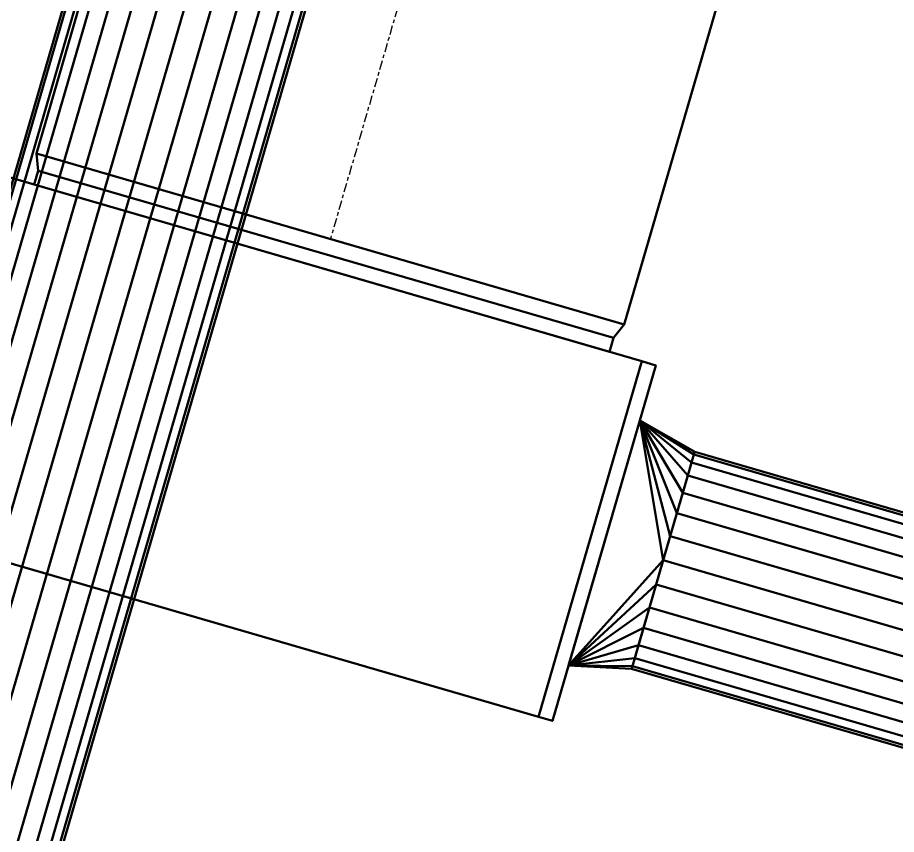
# Model space of a CAD drawing. Header units: inches. Extents: x -1654 to 1344, y -1538 to 36.
# Drawn here: x -881 to -820.7, y -402.8 to -346.7 of the extents above; entities that cross this region are included whole.
import ezdxf

# ---------------------------------------------------------------- set-up
doc = ezdxf.new("R2010")
doc.units = ezdxf.units.IN
doc.header["$MEASUREMENT"] = 0
doc.linetypes.add('Center', pattern=[1.25, 0.25, -0.1875, 0.625, -0.1875])
for name, color, linetype, lineweight in [('M-EQPT', 2, 'Continuous', 50), ('M-HVAC-DUCT', 1, 'Center', 30), ('M-HVAC-DUCT-SA', 1, 'Continuous', 50)]:
    doc.layers.add(name, color=color, linetype=linetype, lineweight=lineweight)

# ---------------------------------------------------------------- blocks, each defined once
blk = doc.blocks.new('Heat Pump - Horizontal - Water Source - Back Discharge - Heat Pump 6 Ton Horizontal-895260-_3D_')
at = {"layer": 'M-EQPT'}
mesh = blk.add_polyface(dxfattribs=at)
corners = [(-39.1, -12.699, -9.5), (-39.1, -12.699, 9.5), (-39.1, 12.699, 9.5), (-39.1, 12.699, -9.5)]
mesh.append_faces([[corners[k] for k in face] for face in [(3, 0, 1, 2)]])
mesh = blk.add_polyface(dxfattribs=at)
corners = [(-39.1, 12.699, 9.5), (-39.1, -12.699, 9.5), (-38.1, -12.699, 9.5), (-38.1, 12.699, 9.5)]
mesh.append_faces([[corners[k] for k in face] for face in [(0, 1, 2, 3)]])
mesh = blk.add_polyface(dxfattribs=at)
corners = [(-39.1, 12.699, -9.5), (-39.1, 12.699, 9.5), (-38.1, 12.699, 9.5), (-38.1, 12.699, -9.5)]
mesh.append_faces([[corners[k] for k in face] for face in [(0, 1, 2, 3)]])
mesh = blk.add_polyface(dxfattribs=at)
corners = [(-39.1, -12.699, -9.5), (-39.1, 12.699, -9.5), (-38.1, 12.699, -9.5), (-38.1, -12.699, -9.5)]
mesh.append_faces([[corners[k] for k in face] for face in [(0, 1, 2, 3)]])
mesh = blk.add_polyface(dxfattribs=at)
corners = [(-38.1, -12.699, -9.5), (-38.1, 12.699, -9.5), (-38.1, 12.699, 9.5), (-38.1, -12.699, 9.5)]
mesh.append_faces([[corners[k] for k in face] for face in [(1, 2, 3, 0)]])
mesh = blk.add_polyface(dxfattribs=at)
corners = [(38.1, -12.699, 10.65), (38.1, 12.699, 10.65), (-38.1, 12.699, 10.65), (-38.1, -12.699, 10.65)]
mesh.append_faces([[corners[k] for k in face] for face in [(3, 0, 1, 2)]])
mesh = blk.add_polyface(dxfattribs=at)
corners = [(38.1, -12.699, -10.65), (-38.1, -12.699, -10.65), (-38.1, 12.699, -10.65), (38.1, 12.699, -10.65)]
mesh.append_faces([[corners[k] for k in face] for face in [(2, 3, 0, 1)]])
mesh = blk.add_polyface(dxfattribs=at)
corners = [(-38.1, 12.699, 10.65), (38.1, 12.699, 10.65), (38.1, 12.699, -10.65), (-38.1, 12.699, -10.65)]
mesh.append_faces([[corners[k] for k in face] for face in [(0, 1, 2, 3)]])
mesh = blk.add_polyface(dxfattribs=at)
corners = [(-38.1, -12.699, 10.65), (-38.1, 12.699, 10.65), (-38.1, 12.699, -10.65), (-38.1, -12.699, -10.65)]
mesh.append_faces([[corners[k] for k in face] for face in [(0, 1, 2, 3)]])
mesh = blk.add_polyface(dxfattribs=at)
corners = [(-39.1, -12.699, 9.5), (-39.1, -12.699, -9.5), (-38.1, -12.699, -9.5), (-38.1, -12.699, 9.5)]
mesh.append_faces([[corners[k] for k in face] for face in [(0, 1, 2, 3)]])
mesh = blk.add_polyface(dxfattribs=at)
corners = [(38.1, -12.699, 10.65), (-38.1, -12.699, 10.65), (-38.1, -12.699, -10.65), (38.1, -12.699, -10.65)]
mesh.append_faces([[corners[k] for k in face] for face in [(0, 1, 2, 3)]])
mesh = blk.add_polyface(dxfattribs=at)
corners = [(5.303, -12.699, -9.65), (-35.799, -12.699, -9.65), (-35.799, -12.699, 9.65), (5.303, -12.699, 9.65)]
mesh.append_faces([[corners[k] for k in face] for face in [(2, 3, 0, 1)]])
mesh = blk.add_polyface(dxfattribs=at)
corners = [(-35.799, -13.699, 9.65), (5.303, -13.699, 9.65), (5.303, -12.699, 9.65), (-35.799, -12.699, 9.65)]
mesh.append_faces([[corners[k] for k in face] for face in [(0, 1, 2, 3)]])
mesh = blk.add_polyface(dxfattribs=at)
corners = [(-35.799, -13.699, -9.65), (-35.799, -13.699, 9.65), (-35.799, -12.699, 9.65), (-35.799, -12.699, -9.65)]
mesh.append_faces([[corners[k] for k in face] for face in [(0, 1, 2, 3)]])
mesh = blk.add_polyface(dxfattribs=at)
corners = [(5.303, -13.699, -9.65), (-35.799, -13.699, -9.65), (-35.799, -12.699, -9.65), (5.303, -12.699, -9.65)]
mesh.append_faces([[corners[k] for k in face] for face in [(0, 1, 2, 3)]])
mesh = blk.add_polyface(dxfattribs=at)
corners = [(5.303, -13.699, 9.65), (5.303, -13.699, -9.65), (5.303, -12.699, -9.65), (5.303, -12.699, 9.65)]
mesh.append_faces([[corners[k] for k in face] for face in [(0, 1, 2, 3)]])
mesh = blk.add_polyface(dxfattribs=at)
corners = [(5.303, -13.699, -9.65), (5.303, -13.699, 9.65), (-35.799, -13.699, 9.65), (-35.799, -13.699, -9.65)]
mesh.append_faces([[corners[k] for k in face] for face in [(3, 0, 1, 2)]])
blk = doc.blocks.new('Rectangular to Round Transition - Angle - 45 Degree-903723-_3D_')
at = {"layer": 'M-HVAC-DUCT', "color": 8, "linetype": 'Continuous', "lineweight": 50}
mesh = blk.add_polyface(dxfattribs=at)
corners = [(0, -8.75, 9.5), (0, 8.75, 9.5), (0, 8.75, -9.5), (0, -8.75, -9.5)]
mesh.append_faces([[corners[k] for k in face] for face in [(0, 1, 2, 3)]], dxfattribs={"color": 8})
mesh = blk.add_polyface(dxfattribs=at)
corners = [(0, -8.75, -9.5), (0, 8.75, -9.5), (4.225, 0, -7.75)]
mesh.append_faces([[corners[k] for k in face] for face in [(0, 1, 2)]], dxfattribs={"color": 8})
mesh = blk.add_polyface(dxfattribs=at)
corners = [(4.225, 7.75), (4.225, 7.556, -1.725), (4.225, 6.983, -3.363), (4.225, 6.059, -4.832), (4.225, 4.832, -6.059), (4.225, 3.363, -6.983), (4.225, 1.725, -7.556), (4.225, 0, -7.75), (0, 8.75, -9.5), (0, 8.75, -9.5), (0, 8.75, -9.5), (0, 8.75, -9.5), (0, 8.75, -9.5), (0, 8.75, -9.5), (0, 8.75, -9.5), (0, 8.75, -9.5), (0, 8.75, -9.5), (0, 8.75, -9.5)]
mesh.append_faces([[corners[k] for k in face] for face in [(7, 9, 6), (10, 5, 6), (11, 4, 5), (13, 3, 4), (2, 3, 14), (15, 1, 2), (16, 0, 1)]], dxfattribs={"color": 8})
mesh = blk.add_polyface(dxfattribs=at)
corners = [(0, 8.75, -9.5), (0, 8.75, 9.5), (4.225, 7.75)]
mesh.append_faces([[corners[k] for k in face] for face in [(0, 1, 2)]], dxfattribs={"color": 8})
mesh = blk.add_polyface(dxfattribs=at)
corners = [(4.225, 0, 7.75), (4.225, 1.725, 7.556), (4.225, 3.363, 6.983), (4.225, 4.832, 6.059), (4.225, 6.059, 4.832), (4.225, 6.983, 3.363), (4.225, 7.556, 1.725), (4.225, 7.75), (0, 8.75, 9.5), (0, 8.75, 9.5), (0, 8.75, 9.5), (0, 8.75, 9.5), (0, 8.75, 9.5), (0, 8.75, 9.5), (0, 8.75, 9.5), (0, 8.75, 9.5), (0, 8.75, 9.5), (0, 8.75, 9.5)]
mesh.append_faces([[corners[k] for k in face] for face in [(7, 9, 6), (10, 5, 6), (11, 4, 5), (13, 3, 4), (2, 3, 14), (15, 1, 2), (16, 0, 1)]], dxfattribs={"color": 8})
mesh = blk.add_polyface(dxfattribs=at)
corners = [(0, 8.75, 9.5), (0, -8.75, 9.5), (4.225, 0, 7.75)]
mesh.append_faces([[corners[k] for k in face] for face in [(0, 1, 2)]], dxfattribs={"color": 8})
mesh = blk.add_polyface(dxfattribs=at)
corners = [(4.225, 0, 7.75), (4.225, -1.725, 7.556), (4.225, -3.363, 6.983), (4.225, -4.832, 6.059), (4.225, -6.059, 4.832), (4.225, -6.983, 3.363), (4.225, -7.556, 1.725), (4.225, -7.75), (4.225, -7.556, -1.725), (4.225, -6.983, -3.363), (4.225, -6.059, -4.832), (4.225, -4.832, -6.059), (4.225, -3.363, -6.983), (4.225, -1.725, -7.556), (4.225, 0, -7.75), (4.225, 1.725, -7.556), (4.225, 3.363, -6.983), (4.225, 4.832, -6.059), (4.225, 6.059, -4.832), (4.225, 6.983, -3.363), (4.225, 7.556, -1.725), (4.225, 7.75), (4.225, 7.556, 1.725), (4.225, 6.983, 3.363), (4.225, 6.059, 4.832), (4.225, 4.832, 6.059), (4.225, 3.363, 6.983), (4.225, 1.725, 7.556)]
mesh.append_faces([[corners[k] for k in face] for face in [(2, 0, 1), (8, 6, 7)]], dxfattribs={"vtx0": -1, "color": 8})
mesh.append_faces([[corners[k] for k in face] for face in [(11, 4, 9, 10), (18, 25, 16, 17), (16, 25, 15)]], dxfattribs={"vtx0": -1, "vtx1": -1, "color": 8})
mesh.append_faces([[corners[k] for k in face] for face in [(2, 13, 27, 0)]], dxfattribs={"vtx0": -1, "vtx1": -1, "vtx3": -1, "color": 8})
mesh.append_faces([[corners[k] for k in face] for face in [(4, 8, 9)]], dxfattribs={"vtx0": -1, "vtx2": -1, "color": 8})
mesh.append_faces([[corners[k] for k in face] for face in [(11, 2, 3, 4), (18, 23, 24, 25), (27, 13, 14, 15)]], dxfattribs={"vtx0": -1, "vtx3": -1, "color": 8})
mesh.append_faces([[corners[k] for k in face] for face in [(5, 6, 8, 4), (18, 19, 23)]], dxfattribs={"vtx1": -1, "vtx2": -1, "color": 8})
mesh.append_faces([[corners[k] for k in face] for face in [(22, 23, 19, 20)]], dxfattribs={"vtx1": -1, "vtx3": -1, "color": 8})
mesh.append_faces([[corners[k] for k in face] for face in [(20, 21, 22)]], dxfattribs={"vtx2": -1, "color": 8})
mesh.append_faces([[corners[k] for k in face] for face in [(25, 26, 27, 15), (11, 12, 13, 2)]], dxfattribs={"vtx2": -1, "vtx3": -1, "color": 8})
mesh = blk.add_polyface(dxfattribs=at)
corners = [(4.225, -7.75), (4.225, -7.556, 1.725), (4.225, -6.983, 3.363), (4.225, -6.059, 4.832), (4.225, -4.832, 6.059), (4.225, -3.363, 6.983), (4.225, -1.725, 7.556), (4.225, 0, 7.75), (0, -8.75, 9.5), (0, -8.75, 9.5), (0, -8.75, 9.5), (0, -8.75, 9.5), (0, -8.75, 9.5), (0, -8.75, 9.5), (0, -8.75, 9.5), (0, -8.75, 9.5), (0, -8.75, 9.5), (0, -8.75, 9.5)]
mesh.append_faces([[corners[k] for k in face] for face in [(7, 9, 6), (10, 5, 6), (11, 4, 5), (13, 3, 4), (2, 3, 14), (15, 1, 2), (16, 0, 1)]], dxfattribs={"color": 8})
mesh = blk.add_polyface(dxfattribs=at)
corners = [(4.225, 0, -7.75), (4.225, -1.725, -7.556), (4.225, -3.363, -6.983), (4.225, -4.832, -6.059), (4.225, -6.059, -4.832), (4.225, -6.983, -3.363), (4.225, -7.556, -1.725), (4.225, -7.75), (0, -8.75, -9.5), (0, -8.75, -9.5), (0, -8.75, -9.5), (0, -8.75, -9.5), (0, -8.75, -9.5), (0, -8.75, -9.5), (0, -8.75, -9.5), (0, -8.75, -9.5), (0, -8.75, -9.5), (0, -8.75, -9.5)]
mesh.append_faces([[corners[k] for k in face] for face in [(7, 9, 6), (10, 5, 6), (11, 4, 5), (13, 3, 4), (2, 3, 14), (15, 1, 2), (16, 0, 1)]], dxfattribs={"color": 8})
mesh = blk.add_polyface(dxfattribs=at)
corners = [(0, -8.75, 9.5), (0, -8.75, -9.5), (4.225, -7.75)]
mesh.append_faces([[corners[k] for k in face] for face in [(0, 1, 2)]], dxfattribs={"color": 8})
blk = doc.blocks.new('Rectangular Transition - Angle - 45 Degree-933339-_3D_')
at = {"layer": 'M-HVAC-DUCT', "color": 8, "linetype": 'Continuous', "lineweight": 50}
mesh = blk.add_polyface(dxfattribs=at)
corners = [(0, -21, 9.5), (0, 21, 9.5), (0, 21, -9.5), (0, -21, -9.5)]
mesh.append_faces([[corners[k] for k in face] for face in [(3, 0, 1, 2)]], dxfattribs={"color": 8})
mesh = blk.add_polyface(dxfattribs=at)
corners = [(0, -21, -9.5), (0, 21, -9.5), (1.085, 20.551, -9.65), (1.085, -20.551, -9.65)]
mesh.append_faces([[corners[k] for k in face] for face in [(3, 0, 1, 2)]], dxfattribs={"color": 8})
mesh = blk.add_polyface(dxfattribs=at)
corners = [(0, 21, -9.5), (0, 21, 9.5), (1.085, 20.551, 9.65), (1.085, 20.551, -9.65)]
mesh.append_faces([[corners[k] for k in face] for face in [(3, 0, 1, 2)]], dxfattribs={"color": 8})
mesh = blk.add_polyface(dxfattribs=at)
corners = [(0, 21, 9.5), (0, -21, 9.5), (1.085, -20.551, 9.65), (1.085, 20.551, 9.65)]
mesh.append_faces([[corners[k] for k in face] for face in [(2, 3, 0, 1)]], dxfattribs={"color": 8})
mesh = blk.add_polyface(dxfattribs=at)
corners = [(1.085, -20.551, 9.65), (1.085, -20.551, -9.65), (1.085, 20.551, -9.65), (1.085, 20.551, 9.65)]
mesh.append_faces([[corners[k] for k in face] for face in [(3, 0, 1, 2)]], dxfattribs={"color": 8})
mesh = blk.add_polyface(dxfattribs=at)
corners = [(0, -21, 9.5), (0, -21, -9.5), (1.085, -20.551, -9.65), (1.085, -20.551, 9.65)]
mesh.append_faces([[corners[k] for k in face] for face in [(2, 3, 0, 1)]], dxfattribs={"color": 8})

msp = doc.modelspace()

# ---------------------------------------------------------------- linework, layer by layer
at = {"layer": 'M-HVAC-DUCT', "color": 5}
for p, q in [((-905.356, -469.106, 1332), (-820.864, -178.47, 1332)), ((-905.356, -469.106, 1332), (-820.864, -178.47, 1332)), ((-852.047, -336.075, 1312), (-859.561, -361.921, 1312)), ((-836.727, -383.954, 1312), (-800.454, -394.5, 1312.002)), ((-836.727, -383.954, 1312), (-800.454, -394.5, 1312.002))]:
    msp.add_line(p, q, dxfattribs=at)

# ---------------------------------------------------------------- block references
at = {"layer": 'M-EQPT', "rotation": 163.7901312840832}
msp.add_blockref('Heat Pump - Horizontal - Water Source - Back Discharge - Heat Pump 6 Ton Horizontal-895260-_3D_', (-878.33, -371.86, 1312), dxfattribs=at)
at = {"layer": 'M-HVAC-DUCT-SA', "color": 8}
for name, p, rotation in [('Rectangular Transition - Angle - 45 Degree-933339-_3D_', (-859.561, -361.921, 1312), 253.7901312840834), ('Rectangular to Round Transition - Angle - 45 Degree-903723-_3D_', (-840.784, -382.775, 1312), 343.7901312840834)]:
    msp.add_blockref(name, p, dxfattribs=dict(at, rotation=rotation))

# ---------------------------------------------------------------- meshes
mesh = msp.add_polyface(dxfattribs=at)
corners = [(-913.038, -466.873, 1332), (-912.845, -466.929, 1333.78), (-912.277, -467.094, 1335.471), (-911.362, -467.36, 1336.988), (-910.146, -467.714, 1338.255), (-908.689, -468.137, 1339.208), (-907.065, -468.609, 1339.799), (-905.356, -469.106, 1340), (-820.864, -178.47, 1340), (-822.573, -177.973, 1339.799), (-824.197, -177.501, 1339.208), (-825.654, -177.077, 1338.255), (-826.87, -176.724, 1336.988), (-827.785, -176.458, 1335.471), (-828.353, -176.292, 1333.78), (-828.546, -176.236, 1332)]
mesh.append_faces([[corners[k] for k in face] for face in [(8, 9, 6, 7)]], dxfattribs={"vtx1": -1, "color": 8})
mesh.append_faces([[corners[k] for k in face] for face in [(9, 10, 5, 6), (10, 11, 4, 5), (3, 4, 11, 12), (12, 13, 2, 3), (13, 14, 1, 2)]], dxfattribs={"vtx1": -1, "vtx3": -1, "color": 8})
mesh.append_faces([[corners[k] for k in face] for face in [(14, 15, 0, 1)]], dxfattribs={"vtx3": -1, "color": 8})
mesh = msp.add_polyface(dxfattribs=at)
corners = [(-905.356, -469.106, 1324), (-907.065, -468.609, 1324.201), (-908.689, -468.137, 1324.792), (-910.146, -467.714, 1325.745), (-911.362, -467.36, 1327.012), (-912.277, -467.094, 1328.529), (-912.845, -466.929, 1330.22), (-913.038, -466.873, 1332), (-828.546, -176.236, 1332), (-828.353, -176.292, 1330.22), (-827.785, -176.458, 1328.529), (-826.87, -176.724, 1327.012), (-825.654, -177.077, 1325.745), (-824.197, -177.501, 1324.792), (-822.573, -177.973, 1324.201), (-820.864, -178.47, 1324)]
mesh.append_faces([[corners[k] for k in face] for face in [(8, 9, 6, 7)]], dxfattribs={"vtx1": -1, "color": 8})
mesh.append_faces([[corners[k] for k in face] for face in [(9, 10, 5, 6), (10, 11, 4, 5), (3, 4, 11, 12), (12, 13, 2, 3), (13, 14, 1, 2)]], dxfattribs={"vtx1": -1, "vtx3": -1, "color": 8})
mesh.append_faces([[corners[k] for k in face] for face in [(14, 15, 0, 1)]], dxfattribs={"vtx3": -1, "color": 8})
mesh = msp.add_polyface(dxfattribs=at)
corners = [(-905.356, -469.106, 1340), (-903.647, -469.603, 1339.799), (-902.023, -470.075, 1339.208), (-900.566, -470.498, 1338.255), (-899.35, -470.852, 1336.988), (-898.435, -471.118, 1335.471), (-897.867, -471.283, 1333.78), (-897.674, -471.339, 1332), (-813.182, -180.703, 1332), (-813.375, -180.647, 1333.78), (-813.943, -180.482, 1335.471), (-814.858, -180.216, 1336.988), (-816.074, -179.862, 1338.255), (-817.531, -179.439, 1339.208), (-819.155, -178.967, 1339.799), (-820.864, -178.47, 1340)]
mesh.append_faces([[corners[k] for k in face] for face in [(9, 10, 5, 6), (10, 11, 4, 5), (3, 4, 11, 12), (12, 13, 2, 3), (13, 14, 1, 2)]], dxfattribs={"vtx1": -1, "vtx3": -1, "color": 8})
mesh.append_faces([[corners[k] for k in face] for face in [(7, 8, 9, 6)]], dxfattribs={"vtx2": -1, "color": 8})
mesh.append_faces([[corners[k] for k in face] for face in [(14, 15, 0, 1)]], dxfattribs={"vtx3": -1, "color": 8})
mesh = msp.add_polyface(dxfattribs=at)
corners = [(-897.674, -471.339, 1332), (-897.867, -471.283, 1330.22), (-898.435, -471.118, 1328.529), (-899.35, -470.852, 1327.012), (-900.566, -470.498, 1325.745), (-902.023, -470.075, 1324.792), (-903.647, -469.603, 1324.201), (-905.356, -469.106, 1324), (-820.864, -178.47, 1324), (-819.155, -178.967, 1324.201), (-817.531, -179.439, 1324.792), (-816.074, -179.862, 1325.745), (-814.858, -180.216, 1327.012), (-813.943, -180.482, 1328.529), (-813.375, -180.647, 1330.22), (-813.182, -180.703, 1332)]
mesh.append_faces([[corners[k] for k in face] for face in [(8, 9, 6, 7)]], dxfattribs={"vtx1": -1, "color": 8})
mesh.append_faces([[corners[k] for k in face] for face in [(9, 10, 5, 6), (10, 11, 4, 5), (3, 4, 11, 12), (12, 13, 2, 3), (13, 14, 1, 2)]], dxfattribs={"vtx1": -1, "vtx3": -1, "color": 8})
mesh.append_faces([[corners[k] for k in face] for face in [(14, 15, 0, 1)]], dxfattribs={"vtx3": -1, "color": 8})
mesh = msp.add_polyface(dxfattribs=at)
corners = [(-872.212, -330.213, 1302.5), (-831.882, -341.937, 1302.5), (-839.396, -367.783, 1302.5), (-879.726, -356.058, 1302.5)]
mesh.append_faces([[corners[k] for k in face] for face in [(0, 1, 2, 3)]], dxfattribs={"color": 8})
mesh = msp.add_polyface(dxfattribs=at)
corners = [(-872.212, -330.213, 1321.5), (-872.212, -330.213, 1302.5), (-879.726, -356.058, 1302.5), (-879.726, -356.058, 1321.5)]
mesh.append_faces([[corners[k] for k in face] for face in [(0, 1, 2, 3)]], dxfattribs={"color": 8})
mesh = msp.add_polyface(dxfattribs=at)
corners = [(-831.882, -341.937, 1321.5), (-872.212, -330.213, 1321.5), (-879.726, -356.058, 1321.5), (-839.396, -367.783, 1321.5)]
mesh.append_faces([[corners[k] for k in face] for face in [(3, 0, 1, 2)]], dxfattribs={"color": 8})
mesh = msp.add_polyface(dxfattribs=at)
corners = [(-831.882, -341.937, 1302.5), (-831.882, -341.937, 1321.5), (-839.396, -367.783, 1321.5), (-839.396, -367.783, 1302.5)]
mesh.append_faces([[corners[k] for k in face] for face in [(0, 1, 2, 3)]], dxfattribs={"color": 8})
mesh = msp.add_polyface(dxfattribs=at)
corners = [(-839.396, -367.783, 1302.5), (-839.396, -367.783, 1321.5), (-879.726, -356.058, 1321.5), (-879.726, -356.058, 1302.5)]
mesh.append_faces([[corners[k] for k in face] for face in [(0, 1, 2, 3)]], dxfattribs={"color": 8})
mesh = msp.add_polyface(dxfattribs=at)
corners = [(-838.891, -391.396, 1312), (-838.837, -391.21, 1313.725), (-838.677, -390.659, 1315.363), (-838.419, -389.773, 1316.832), (-838.077, -388.594, 1318.059), (-837.666, -387.183, 1318.983), (-837.209, -385.61, 1319.556), (-836.728, -383.954, 1319.75), (-836.246, -382.298, 1319.556), (-835.789, -380.725, 1318.983), (-835.379, -379.314, 1318.059), (-835.036, -378.136, 1316.832), (-834.778, -377.249, 1315.363), (-834.618, -376.699, 1313.725), (-834.564, -376.513, 1312), (-834.618, -376.699, 1310.275), (-834.778, -377.25, 1308.637), (-835.036, -378.136, 1307.168), (-835.378, -379.315, 1305.941), (-835.788, -380.726, 1305.017), (-836.246, -382.299, 1304.444), (-836.727, -383.955, 1304.25), (-837.208, -385.61, 1304.444), (-837.666, -387.183, 1305.017), (-838.076, -388.594, 1305.941), (-838.419, -389.773, 1307.168), (-838.676, -390.659, 1308.637), (-838.837, -391.21, 1310.275)]
mesh.append_faces([[corners[k] for k in face] for face in [(5, 3, 4), (8, 5, 6, 7), (11, 8, 9, 10)]], dxfattribs={"vtx0": -1, "color": 8})
mesh.append_faces([[corners[k] for k in face] for face in [(5, 8, 23, 27), (19, 23, 8, 11)]], dxfattribs={"vtx0": -1, "vtx1": -1, "vtx2": -1, "vtx3": -1, "color": 8})
mesh.append_faces([[corners[k] for k in face] for face in [(15, 11, 12)]], dxfattribs={"vtx0": -1, "vtx2": -1, "color": 8})
mesh.append_faces([[corners[k] for k in face] for face in [(22, 23, 20, 21)]], dxfattribs={"vtx1": -1, "color": 8})
mesh.append_faces([[corners[k] for k in face] for face in [(19, 20, 23)]], dxfattribs={"vtx1": -1, "vtx2": -1, "color": 8})
mesh.append_faces([[corners[k] for k in face] for face in [(18, 19, 11, 15)]], dxfattribs={"vtx1": -1, "vtx2": -1, "vtx3": -1, "color": 8})
mesh.append_faces([[corners[k] for k in face] for face in [(23, 24, 25), (13, 14, 15, 12)]], dxfattribs={"vtx2": -1, "color": 8})
mesh.append_faces([[corners[k] for k in face] for face in [(25, 26, 27, 23), (1, 2, 3, 5), (27, 0, 1, 5)]], dxfattribs={"vtx2": -1, "vtx3": -1, "color": 8})
mesh.append_faces([[corners[k] for k in face] for face in [(15, 16, 17, 18)]], dxfattribs={"vtx3": -1, "color": 8})
mesh = msp.add_polyface(dxfattribs=at)
corners = [(-834.564, -376.513, 1312), (-834.618, -376.699, 1313.725), (-834.778, -377.249, 1315.363), (-835.036, -378.136, 1316.832), (-835.379, -379.314, 1318.059), (-835.789, -380.725, 1318.983), (-836.246, -382.298, 1319.556), (-836.728, -383.954, 1319.75), (-800.454, -394.499, 1319.752), (-799.973, -392.843, 1319.558), (-799.516, -391.271, 1318.984), (-799.105, -389.86, 1318.061), (-798.763, -388.681, 1316.834), (-798.505, -387.795, 1315.365), (-798.345, -387.244, 1313.726), (-798.291, -387.058, 1312.002)]
mesh.append_faces([[corners[k] for k in face] for face in [(8, 9, 6, 7)]], dxfattribs={"vtx1": -1, "color": 8})
mesh.append_faces([[corners[k] for k in face] for face in [(9, 10, 5, 6), (10, 11, 4, 5), (3, 4, 11, 12), (12, 13, 2, 3), (13, 14, 1, 2)]], dxfattribs={"vtx1": -1, "vtx3": -1, "color": 8})
mesh.append_faces([[corners[k] for k in face] for face in [(14, 15, 0, 1)]], dxfattribs={"vtx3": -1, "color": 8})
mesh = msp.add_polyface(dxfattribs=at)
corners = [(-836.727, -383.955, 1304.25), (-836.246, -382.299, 1304.444), (-835.788, -380.726, 1305.017), (-835.378, -379.315, 1305.941), (-835.036, -378.136, 1307.168), (-834.778, -377.25, 1308.637), (-834.618, -376.699, 1310.275), (-834.564, -376.513, 1312), (-798.291, -387.058, 1312.002), (-798.345, -387.244, 1310.277), (-798.505, -387.795, 1308.639), (-798.762, -388.681, 1307.17), (-799.105, -389.86, 1305.943), (-799.515, -391.271, 1305.019), (-799.972, -392.844, 1304.446), (-800.454, -394.5, 1304.252)]
mesh.append_faces([[corners[k] for k in face] for face in [(8, 9, 6, 7)]], dxfattribs={"vtx1": -1, "color": 8})
mesh.append_faces([[corners[k] for k in face] for face in [(9, 10, 5, 6), (10, 11, 4, 5), (3, 4, 11, 12), (12, 13, 2, 3), (13, 14, 1, 2)]], dxfattribs={"vtx1": -1, "vtx3": -1, "color": 8})
mesh.append_faces([[corners[k] for k in face] for face in [(14, 15, 0, 1)]], dxfattribs={"vtx3": -1, "color": 8})
mesh = msp.add_polyface(dxfattribs=at)
corners = [(-836.728, -383.954, 1319.75), (-837.209, -385.61, 1319.556), (-837.666, -387.183, 1318.983), (-838.077, -388.594, 1318.059), (-838.419, -389.773, 1316.832), (-838.677, -390.659, 1315.363), (-838.837, -391.21, 1313.725), (-838.891, -391.396, 1312), (-802.617, -401.941, 1312.002), (-802.563, -401.755, 1313.726), (-802.403, -401.204, 1315.365), (-802.146, -400.318, 1316.834), (-801.803, -399.139, 1318.061), (-801.393, -397.728, 1318.984), (-800.936, -396.155, 1319.558), (-800.454, -394.499, 1319.752)]
mesh.append_faces([[corners[k] for k in face] for face in [(9, 10, 5, 6), (10, 11, 4, 5), (3, 4, 11, 12), (12, 13, 2, 3), (13, 14, 1, 2)]], dxfattribs={"vtx1": -1, "vtx3": -1, "color": 8})
mesh.append_faces([[corners[k] for k in face] for face in [(7, 8, 9, 6)]], dxfattribs={"vtx2": -1, "color": 8})
mesh.append_faces([[corners[k] for k in face] for face in [(14, 15, 0, 1)]], dxfattribs={"vtx3": -1, "color": 8})
mesh = msp.add_polyface(dxfattribs=at)
corners = [(-838.891, -391.396, 1312), (-838.837, -391.21, 1310.275), (-838.676, -390.659, 1308.637), (-838.419, -389.773, 1307.168), (-838.076, -388.594, 1305.941), (-837.666, -387.183, 1305.017), (-837.208, -385.61, 1304.444), (-836.727, -383.955, 1304.25), (-800.454, -394.5, 1304.252), (-800.935, -396.156, 1304.446), (-801.392, -397.729, 1305.019), (-801.803, -399.14, 1305.943), (-802.145, -400.318, 1307.17), (-802.403, -401.205, 1308.639), (-802.563, -401.755, 1310.277), (-802.617, -401.941, 1312.002)]
mesh.append_faces([[corners[k] for k in face] for face in [(8, 9, 6, 7)]], dxfattribs={"vtx1": -1, "color": 8})
mesh.append_faces([[corners[k] for k in face] for face in [(9, 10, 5, 6), (10, 11, 4, 5), (3, 4, 11, 12), (12, 13, 2, 3), (13, 14, 1, 2)]], dxfattribs={"vtx1": -1, "vtx3": -1, "color": 8})
mesh.append_faces([[corners[k] for k in face] for face in [(14, 15, 0, 1)]], dxfattribs={"vtx3": -1, "color": 8})

doc.saveas('drawing.dxf')
